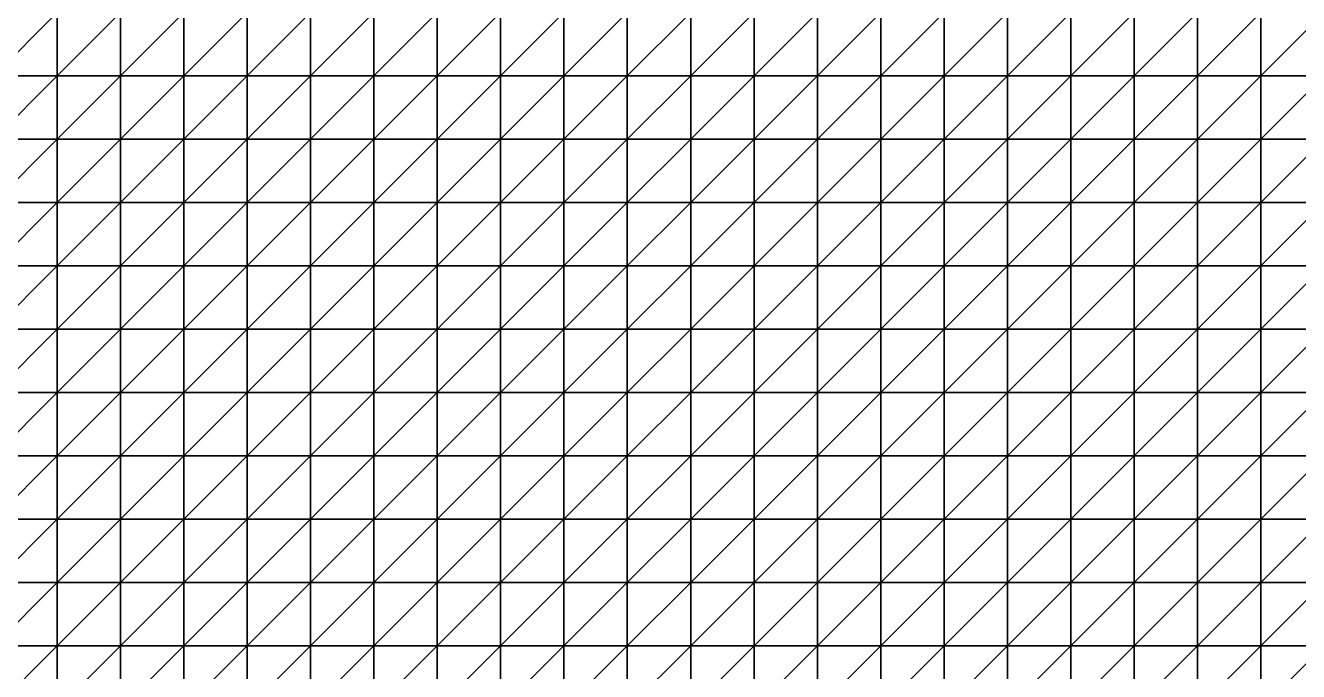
# Model space of a CAD drawing. Header units: metres. Extents: x 351000 to 353000, y 7455000 to 7457000.
# Drawn here: x 351988 to 352490, y 7456490 to 7456745 of the extents above; entities that cross this region are included whole.
import ezdxf

# ---------------------------------------------------------------- set-up
doc = ezdxf.new("R2010")
doc.units = ezdxf.units.M

msp = doc.modelspace()

# ---------------------------------------------------------------- linework, layer by layer
at = {"layer": 'TOP_OF_HYPOGENE_TOH'}
for points in [[(351975, 7456725, 1168.59), (352000, 7456725, 1173.7), (352000, 7456750, 1160.22)], [(351975, 7456725, 1168.59), (352000, 7456750, 1160.22), (351975, 7456750, 1156.31)], [(352000, 7456725, 1173.7), (352025, 7456725, 1174.87), (352025, 7456750, 1161.97)], [(352000, 7456725, 1173.7), (352025, 7456750, 1161.97), (352000, 7456750, 1160.22)], [(352025, 7456725, 1174.87), (352050, 7456725, 1175.4), (352050, 7456750, 1164.67)], [(352025, 7456725, 1174.87), (352050, 7456750, 1164.67), (352025, 7456750, 1161.97)], [(352050, 7456725, 1175.4), (352075, 7456725, 1176.32), (352075, 7456750, 1169.1)], [(352050, 7456725, 1175.4), (352075, 7456750, 1169.1), (352050, 7456750, 1164.67)], [(352075, 7456725, 1176.32), (352100, 7456725, 1178.1), (352100, 7456750, 1174.94)], [(352075, 7456725, 1176.32), (352100, 7456750, 1174.94), (352075, 7456750, 1169.1)], [(352100, 7456725, 1178.1), (352125, 7456725, 1180.22), (352125, 7456750, 1180.61)], [(352100, 7456725, 1178.1), (352125, 7456750, 1180.61), (352100, 7456750, 1174.94)], [(352125, 7456725, 1180.22), (352150, 7456725, 1181.4), (352150, 7456750, 1183.84)], [(352125, 7456725, 1180.22), (352150, 7456750, 1183.84), (352125, 7456750, 1180.61)], [(352150, 7456725, 1181.4), (352175, 7456725, 1180.39), (352175, 7456750, 1182.78)], [(352150, 7456725, 1181.4), (352175, 7456750, 1182.78), (352150, 7456750, 1183.84)], [(352175, 7456725, 1180.39), (352200, 7456725, 1176.86), (352200, 7456750, 1177.16)], [(352175, 7456725, 1180.39), (352200, 7456750, 1177.16), (352175, 7456750, 1182.78)], [(352200, 7456725, 1176.86), (352225, 7456725, 1171.75), (352225, 7456750, 1168.58)], [(352200, 7456725, 1176.86), (352225, 7456750, 1168.58), (352200, 7456750, 1177.16)], [(352225, 7456725, 1171.75), (352250, 7456725, 1166.92), (352250, 7456750, 1160.04)], [(352225, 7456725, 1171.75), (352250, 7456750, 1160.04), (352225, 7456750, 1168.58)], [(352250, 7456725, 1166.92), (352275, 7456725, 1164.43), (352275, 7456750, 1154.77)], [(352250, 7456725, 1166.92), (352275, 7456750, 1154.77), (352250, 7456750, 1160.04)], [(352275, 7456725, 1164.43), (352300, 7456725, 1165.47), (352300, 7456750, 1154.91)], [(352275, 7456725, 1164.43), (352300, 7456750, 1154.91), (352275, 7456750, 1154.77)], [(352300, 7456725, 1165.47), (352325, 7456725, 1169.8), (352325, 7456750, 1160.59)], [(352300, 7456725, 1165.47), (352325, 7456750, 1160.59), (352300, 7456750, 1154.91)], [(352325, 7456725, 1169.8), (352350, 7456725, 1175.75), (352350, 7456750, 1169.93)], [(352325, 7456725, 1169.8), (352350, 7456750, 1169.93), (352325, 7456750, 1160.59)], [(352350, 7456725, 1175.75), (352375, 7456725, 1180.87), (352375, 7456750, 1179.79)], [(352350, 7456725, 1175.75), (352375, 7456750, 1179.79), (352350, 7456750, 1169.93)], [(352375, 7456725, 1180.87), (352400, 7456725, 1182.98), (352400, 7456750, 1187.06)], [(352375, 7456725, 1180.87), (352400, 7456750, 1187.06), (352375, 7456750, 1179.79)], [(352400, 7456725, 1182.98), (352425, 7456725, 1181.12), (352425, 7456750, 1189.86)], [(352400, 7456725, 1182.98), (352425, 7456750, 1189.86), (352400, 7456750, 1187.06)], [(352425, 7456725, 1181.12), (352450, 7456725, 1175.89), (352450, 7456750, 1188.08)], [(352425, 7456725, 1181.12), (352450, 7456750, 1188.08), (352425, 7456750, 1189.86)], [(352450, 7456725, 1175.89), (352475, 7456725, 1169.14), (352475, 7456750, 1183.17)], [(352450, 7456725, 1175.89), (352475, 7456750, 1183.17), (352450, 7456750, 1188.08)], [(352475, 7456725, 1169.14), (352500, 7456725, 1163.13), (352500, 7456750, 1177.32)], [(352475, 7456725, 1169.14), (352500, 7456750, 1177.32), (352475, 7456750, 1183.17)], [(351975, 7456700, 1179.15), (352000, 7456700, 1183.89), (352000, 7456725, 1173.7)], [(351975, 7456700, 1179.15), (352000, 7456725, 1173.7), (351975, 7456725, 1168.59)], [(352000, 7456700, 1183.89), (352025, 7456700, 1183.74), (352025, 7456725, 1174.87)], [(352000, 7456700, 1183.89), (352025, 7456725, 1174.87), (352000, 7456725, 1173.7)], [(352025, 7456700, 1183.74), (352050, 7456700, 1181.19), (352050, 7456725, 1175.4)], [(352025, 7456700, 1183.74), (352050, 7456725, 1175.4), (352025, 7456725, 1174.87)], [(352050, 7456700, 1181.19), (352075, 7456700, 1178.17), (352075, 7456725, 1176.32)], [(352050, 7456700, 1181.19), (352075, 7456725, 1176.32), (352050, 7456725, 1175.4)], [(352075, 7456700, 1178.17), (352100, 7456700, 1175.97), (352100, 7456725, 1178.1)], [(352075, 7456700, 1178.17), (352100, 7456725, 1178.1), (352075, 7456725, 1176.32)], [(352100, 7456700, 1175.97), (352125, 7456700, 1175.09), (352125, 7456725, 1180.22)], [(352100, 7456700, 1175.97), (352125, 7456725, 1180.22), (352100, 7456725, 1178.1)], [(352125, 7456700, 1175.09), (352150, 7456700, 1175.1), (352150, 7456725, 1181.4)], [(352125, 7456700, 1175.09), (352150, 7456725, 1181.4), (352125, 7456725, 1180.22)], [(352150, 7456700, 1175.1), (352175, 7456700, 1175.16), (352175, 7456725, 1180.39)], [(352150, 7456700, 1175.1), (352175, 7456725, 1180.39), (352150, 7456725, 1181.4)], [(352175, 7456700, 1175.16), (352200, 7456700, 1174.74), (352200, 7456725, 1176.86)], [(352175, 7456700, 1175.16), (352200, 7456725, 1176.86), (352175, 7456725, 1180.39)], [(352200, 7456700, 1174.74), (352225, 7456700, 1173.93), (352225, 7456725, 1171.75)], [(352200, 7456700, 1174.74), (352225, 7456725, 1171.75), (352200, 7456725, 1176.86)], [(352225, 7456700, 1173.93), (352250, 7456700, 1173.4), (352250, 7456725, 1166.92)], [(352225, 7456700, 1173.93), (352250, 7456725, 1166.92), (352225, 7456725, 1171.75)], [(352250, 7456700, 1173.4), (352275, 7456700, 1173.98), (352275, 7456725, 1164.43)], [(352250, 7456700, 1173.4), (352275, 7456725, 1164.43), (352250, 7456725, 1166.92)], [(352275, 7456700, 1173.98), (352300, 7456700, 1176.07), (352300, 7456725, 1165.47)], [(352275, 7456700, 1173.98), (352300, 7456725, 1165.47), (352275, 7456725, 1164.43)], [(352300, 7456700, 1176.07), (352325, 7456700, 1179.18), (352325, 7456725, 1169.8)], [(352300, 7456700, 1176.07), (352325, 7456725, 1169.8), (352300, 7456725, 1165.47)], [(352325, 7456700, 1179.18), (352350, 7456700, 1181.99), (352350, 7456725, 1175.75)], [(352325, 7456700, 1179.18), (352350, 7456725, 1175.75), (352325, 7456725, 1169.8)], [(352350, 7456700, 1181.99), (352375, 7456700, 1182.84), (352375, 7456725, 1180.87)], [(352350, 7456700, 1181.99), (352375, 7456725, 1180.87), (352350, 7456725, 1175.75)], [(352375, 7456700, 1182.84), (352400, 7456700, 1180.51), (352400, 7456725, 1182.98)], [(352375, 7456700, 1182.84), (352400, 7456725, 1182.98), (352375, 7456725, 1180.87)], [(352400, 7456700, 1180.51), (352425, 7456700, 1174.85), (352425, 7456725, 1181.12)], [(352400, 7456700, 1180.51), (352425, 7456725, 1181.12), (352400, 7456725, 1182.98)], [(352425, 7456700, 1174.85), (352450, 7456700, 1166.96), (352450, 7456725, 1175.89)], [(352425, 7456700, 1174.85), (352450, 7456725, 1175.89), (352425, 7456725, 1181.12)], [(352450, 7456700, 1166.96), (352475, 7456700, 1158.85), (352475, 7456725, 1169.14)], [(352450, 7456700, 1166.96), (352475, 7456725, 1169.14), (352450, 7456725, 1175.89)], [(352475, 7456700, 1158.85), (352500, 7456700, 1152.65), (352500, 7456725, 1163.13)], [(352475, 7456700, 1158.85), (352500, 7456725, 1163.13), (352475, 7456725, 1169.14)], [(351975, 7456675, 1186.32), (352000, 7456675, 1188.22), (352000, 7456700, 1183.89)], [(351975, 7456675, 1186.32), (352000, 7456700, 1183.89), (351975, 7456700, 1179.15)], [(352000, 7456675, 1188.22), (352025, 7456675, 1187.25), (352025, 7456700, 1183.74)], [(352000, 7456675, 1188.22), (352025, 7456700, 1183.74), (352000, 7456700, 1183.89)], [(352025, 7456675, 1187.25), (352050, 7456675, 1183.4), (352050, 7456700, 1181.19)], [(352025, 7456675, 1187.25), (352050, 7456700, 1181.19), (352025, 7456700, 1183.74)], [(352050, 7456675, 1183.4), (352075, 7456675, 1177.08), (352075, 7456700, 1178.17)], [(352050, 7456675, 1183.4), (352075, 7456700, 1178.17), (352050, 7456700, 1181.19)], [(352075, 7456675, 1177.08), (352100, 7456675, 1171.83), (352100, 7456700, 1175.97)], [(352075, 7456675, 1177.08), (352100, 7456700, 1175.97), (352075, 7456700, 1178.17)], [(352100, 7456675, 1171.83), (352125, 7456675, 1168.95), (352125, 7456700, 1175.09)], [(352100, 7456675, 1171.83), (352125, 7456700, 1175.09), (352100, 7456700, 1175.97)], [(352125, 7456675, 1168.95), (352150, 7456675, 1168.66), (352150, 7456700, 1175.1)], [(352125, 7456675, 1168.95), (352150, 7456700, 1175.1), (352125, 7456700, 1175.09)], [(352150, 7456675, 1168.66), (352175, 7456675, 1170.36), (352175, 7456700, 1175.16)], [(352150, 7456675, 1168.66), (352175, 7456700, 1175.16), (352150, 7456700, 1175.1)], [(352175, 7456675, 1170.36), (352200, 7456675, 1173.19), (352200, 7456700, 1174.74)], [(352175, 7456675, 1170.36), (352200, 7456700, 1174.74), (352175, 7456700, 1175.16)], [(352200, 7456675, 1173.19), (352225, 7456675, 1176.43), (352225, 7456700, 1173.93)], [(352200, 7456675, 1173.19), (352225, 7456700, 1173.93), (352200, 7456700, 1174.74)], [(352225, 7456675, 1176.43), (352250, 7456675, 1179.68), (352250, 7456700, 1173.4)], [(352225, 7456675, 1176.43), (352250, 7456700, 1173.4), (352225, 7456700, 1173.93)], [(352250, 7456675, 1179.68), (352275, 7456675, 1182.77), (352275, 7456700, 1173.98)], [(352250, 7456675, 1179.68), (352275, 7456700, 1173.98), (352250, 7456700, 1173.4)], [(352275, 7456675, 1182.77), (352300, 7456675, 1185.48), (352300, 7456700, 1176.07)], [(352275, 7456675, 1182.77), (352300, 7456700, 1176.07), (352275, 7456700, 1173.98)], [(352300, 7456675, 1185.48), (352325, 7456675, 1187.27), (352325, 7456700, 1179.18)], [(352300, 7456675, 1185.48), (352325, 7456700, 1179.18), (352300, 7456700, 1176.07)], [(352325, 7456675, 1187.27), (352350, 7456675, 1187.29), (352350, 7456700, 1181.99)], [(352325, 7456675, 1187.27), (352350, 7456700, 1181.99), (352325, 7456700, 1179.18)], [(352350, 7456675, 1187.29), (352375, 7456675, 1184.67), (352375, 7456700, 1182.84)], [(352350, 7456675, 1187.29), (352375, 7456700, 1182.84), (352350, 7456700, 1181.99)], [(352375, 7456675, 1184.67), (352400, 7456675, 1178.99), (352400, 7456700, 1180.51)], [(352375, 7456675, 1184.67), (352400, 7456700, 1180.51), (352375, 7456700, 1182.84)], [(352400, 7456675, 1178.99), (352425, 7456675, 1170.69), (352425, 7456700, 1174.85)], [(352400, 7456675, 1178.99), (352425, 7456700, 1174.85), (352400, 7456700, 1180.51)], [(352425, 7456675, 1170.69), (352450, 7456675, 1161.08), (352450, 7456700, 1166.96)], [(352425, 7456675, 1170.69), (352450, 7456700, 1166.96), (352425, 7456700, 1174.85)], [(352450, 7456675, 1161.08), (352475, 7456675, 1152.05), (352475, 7456700, 1158.85)], [(352450, 7456675, 1161.08), (352475, 7456700, 1158.85), (352450, 7456700, 1166.96)], [(352475, 7456675, 1152.05), (352500, 7456675, 1145.45), (352500, 7456700, 1152.65)], [(352475, 7456675, 1152.05), (352500, 7456700, 1152.65), (352475, 7456700, 1158.85)], [(351975, 7456650, 1190.43), (352000, 7456650, 1190.53), (352000, 7456675, 1188.22)], [(351975, 7456650, 1190.43), (352000, 7456675, 1188.22), (351975, 7456675, 1186.32)], [(352000, 7456650, 1190.53), (352025, 7456650, 1187.44), (352025, 7456675, 1187.25)], [(352000, 7456650, 1190.53), (352025, 7456675, 1187.25), (352000, 7456675, 1188.22)], [(352025, 7456650, 1187.44), (352050, 7456650, 1181.99), (352050, 7456675, 1183.4)], [(352025, 7456650, 1187.44), (352050, 7456675, 1183.4), (352025, 7456675, 1187.25)], [(352050, 7456650, 1181.99), (352075, 7456650, 1175.91), (352075, 7456675, 1177.08)], [(352050, 7456650, 1181.99), (352075, 7456675, 1177.08), (352050, 7456675, 1183.4)], [(352075, 7456650, 1175.91), (352100, 7456650, 1170.3), (352100, 7456675, 1171.83)], [(352075, 7456650, 1175.91), (352100, 7456675, 1171.83), (352075, 7456675, 1177.08)], [(352100, 7456650, 1170.3), (352125, 7456650, 1166.57), (352125, 7456675, 1168.95)], [(352100, 7456650, 1170.3), (352125, 7456675, 1168.95), (352100, 7456675, 1171.83)], [(352125, 7456650, 1166.57), (352150, 7456650, 1166.48), (352150, 7456675, 1168.66)], [(352125, 7456650, 1166.57), (352150, 7456675, 1168.66), (352125, 7456675, 1168.95)], [(352150, 7456650, 1166.48), (352175, 7456650, 1169.54), (352175, 7456675, 1170.36)], [(352150, 7456650, 1166.48), (352175, 7456675, 1170.36), (352150, 7456675, 1168.66)], [(352175, 7456650, 1169.54), (352200, 7456650, 1174.6), (352200, 7456675, 1173.19)], [(352175, 7456650, 1169.54), (352200, 7456675, 1173.19), (352175, 7456675, 1170.36)], [(352200, 7456650, 1174.6), (352225, 7456650, 1180.34), (352225, 7456675, 1176.43)], [(352200, 7456650, 1174.6), (352225, 7456675, 1176.43), (352200, 7456675, 1173.19)], [(352225, 7456650, 1180.34), (352250, 7456650, 1185.58), (352250, 7456675, 1179.68)], [(352225, 7456650, 1180.34), (352250, 7456675, 1179.68), (352225, 7456675, 1176.43)], [(352250, 7456650, 1185.58), (352275, 7456650, 1188.88), (352275, 7456675, 1182.77)], [(352250, 7456650, 1185.58), (352275, 7456675, 1182.77), (352250, 7456675, 1179.68)], [(352275, 7456650, 1188.88), (352300, 7456650, 1191.4), (352300, 7456675, 1185.48)], [(352275, 7456650, 1188.88), (352300, 7456675, 1185.48), (352275, 7456675, 1182.77)], [(352300, 7456650, 1191.4), (352325, 7456650, 1191.56), (352325, 7456675, 1187.27)], [(352300, 7456650, 1191.4), (352325, 7456675, 1187.27), (352300, 7456675, 1185.48)], [(352325, 7456650, 1191.56), (352350, 7456650, 1188.95), (352350, 7456675, 1187.29)], [(352325, 7456650, 1191.56), (352350, 7456675, 1187.29), (352325, 7456675, 1187.27)], [(352350, 7456650, 1188.95), (352375, 7456650, 1183.33), (352375, 7456675, 1184.67)], [(352350, 7456650, 1188.95), (352375, 7456675, 1184.67), (352350, 7456675, 1187.29)], [(352375, 7456650, 1183.33), (352400, 7456650, 1175.81), (352400, 7456675, 1178.99)], [(352375, 7456650, 1183.33), (352400, 7456675, 1178.99), (352375, 7456675, 1184.67)], [(352400, 7456650, 1175.81), (352425, 7456650, 1166.13), (352425, 7456675, 1170.69)], [(352400, 7456650, 1175.81), (352425, 7456675, 1170.69), (352400, 7456675, 1178.99)], [(352425, 7456650, 1166.13), (352450, 7456650, 1155.83), (352450, 7456675, 1161.08)], [(352425, 7456650, 1166.13), (352450, 7456675, 1161.08), (352425, 7456675, 1170.69)], [(352450, 7456650, 1155.83), (352475, 7456650, 1146.46), (352475, 7456675, 1152.05)], [(352450, 7456650, 1155.83), (352475, 7456675, 1152.05), (352450, 7456675, 1161.08)], [(352475, 7456650, 1146.46), (352500, 7456650, 1139.47), (352500, 7456675, 1145.45)], [(352475, 7456650, 1146.46), (352500, 7456675, 1145.45), (352475, 7456675, 1152.05)], [(351975, 7456625, 1192.78), (352000, 7456625, 1192.93), (352000, 7456650, 1190.53)], [(351975, 7456625, 1192.78), (352000, 7456650, 1190.53), (351975, 7456650, 1190.43)], [(352000, 7456625, 1192.93), (352025, 7456625, 1189.79), (352025, 7456650, 1187.44)], [(352000, 7456625, 1192.93), (352025, 7456650, 1187.44), (352000, 7456650, 1190.53)], [(352025, 7456625, 1189.79), (352050, 7456625, 1184.25), (352050, 7456650, 1181.99)], [(352025, 7456625, 1189.79), (352050, 7456650, 1181.99), (352025, 7456650, 1187.44)], [(352050, 7456625, 1184.25), (352075, 7456625, 1178.19), (352075, 7456650, 1175.91)], [(352050, 7456625, 1184.25), (352075, 7456650, 1175.91), (352050, 7456650, 1181.99)], [(352075, 7456625, 1178.19), (352100, 7456625, 1173.78), (352100, 7456650, 1170.3)], [(352075, 7456625, 1178.19), (352100, 7456650, 1170.3), (352075, 7456650, 1175.91)], [(352100, 7456625, 1173.78), (352125, 7456625, 1170.55), (352125, 7456650, 1166.57)], [(352100, 7456625, 1173.78), (352125, 7456650, 1166.57), (352100, 7456650, 1170.3)], [(352125, 7456625, 1170.55), (352150, 7456625, 1170.65), (352150, 7456650, 1166.48)], [(352125, 7456625, 1170.55), (352150, 7456650, 1166.48), (352125, 7456650, 1166.57)], [(352150, 7456625, 1170.65), (352175, 7456625, 1174.03), (352175, 7456650, 1169.54)], [(352150, 7456625, 1170.65), (352175, 7456650, 1169.54), (352150, 7456650, 1166.48)], [(352175, 7456625, 1174.03), (352200, 7456625, 1179.44), (352200, 7456650, 1174.6)], [(352175, 7456625, 1174.03), (352200, 7456650, 1174.6), (352175, 7456650, 1169.54)], [(352200, 7456625, 1179.44), (352225, 7456625, 1185.26), (352225, 7456650, 1180.34)], [(352200, 7456625, 1179.44), (352225, 7456650, 1180.34), (352200, 7456650, 1174.6)], [(352225, 7456625, 1185.26), (352250, 7456625, 1189.99), (352250, 7456650, 1185.58)], [(352225, 7456625, 1185.26), (352250, 7456650, 1185.58), (352225, 7456650, 1180.34)], [(352250, 7456625, 1189.99), (352275, 7456625, 1191.9), (352275, 7456650, 1188.88)], [(352250, 7456625, 1189.99), (352275, 7456650, 1188.88), (352250, 7456650, 1185.58)], [(352275, 7456625, 1191.9), (352300, 7456625, 1192.59), (352300, 7456650, 1191.4)], [(352275, 7456625, 1191.9), (352300, 7456650, 1191.4), (352275, 7456650, 1188.88)], [(352300, 7456625, 1192.59), (352325, 7456625, 1189.95), (352325, 7456650, 1191.56)], [(352300, 7456625, 1192.59), (352325, 7456650, 1191.56), (352300, 7456650, 1191.4)], [(352325, 7456625, 1189.95), (352350, 7456625, 1184.87), (352350, 7456650, 1188.95)], [(352325, 7456625, 1189.95), (352350, 7456650, 1188.95), (352325, 7456650, 1191.56)], [(352350, 7456625, 1184.87), (352375, 7456625, 1177.7), (352375, 7456650, 1183.33)], [(352350, 7456625, 1184.87), (352375, 7456650, 1183.33), (352350, 7456650, 1188.95)], [(352375, 7456625, 1177.7), (352400, 7456625, 1168.91), (352400, 7456650, 1175.81)], [(352375, 7456625, 1177.7), (352400, 7456650, 1175.81), (352375, 7456650, 1183.33)], [(352400, 7456625, 1168.91), (352425, 7456625, 1159.15), (352425, 7456650, 1166.13)], [(352400, 7456625, 1168.91), (352425, 7456650, 1166.13), (352400, 7456650, 1175.81)], [(352425, 7456625, 1159.15), (352450, 7456625, 1149.28), (352450, 7456650, 1155.83)], [(352425, 7456625, 1159.15), (352450, 7456650, 1155.83), (352425, 7456650, 1166.13)], [(352450, 7456625, 1149.28), (352475, 7456625, 1140.33), (352475, 7456650, 1146.46)], [(352450, 7456625, 1149.28), (352475, 7456650, 1146.46), (352450, 7456650, 1155.83)], [(352475, 7456625, 1140.33), (352500, 7456625, 1133.34), (352500, 7456650, 1139.47)], [(352475, 7456625, 1140.33), (352500, 7456650, 1139.47), (352475, 7456650, 1146.46)], [(351975, 7456600, 1194.22), (352000, 7456600, 1195.93), (352000, 7456625, 1192.93)], [(351975, 7456600, 1194.22), (352000, 7456625, 1192.93), (351975, 7456625, 1192.78)], [(352000, 7456600, 1195.93), (352025, 7456600, 1194.66), (352025, 7456625, 1189.79)], [(352000, 7456600, 1195.93), (352025, 7456625, 1189.79), (352000, 7456625, 1192.93)], [(352025, 7456600, 1194.66), (352050, 7456600, 1190.91), (352050, 7456625, 1184.25)], [(352025, 7456600, 1194.66), (352050, 7456625, 1184.25), (352025, 7456625, 1189.79)], [(352050, 7456600, 1190.91), (352075, 7456600, 1186.28), (352075, 7456625, 1178.19)], [(352050, 7456600, 1190.91), (352075, 7456625, 1178.19), (352050, 7456625, 1184.25)], [(352075, 7456600, 1186.28), (352100, 7456600, 1182.63), (352100, 7456625, 1173.78)], [(352075, 7456600, 1186.28), (352100, 7456625, 1173.78), (352075, 7456625, 1178.19)], [(352100, 7456600, 1182.63), (352125, 7456600, 1179.63), (352125, 7456625, 1170.55)], [(352100, 7456600, 1182.63), (352125, 7456625, 1170.55), (352100, 7456625, 1173.78)], [(352125, 7456600, 1179.63), (352150, 7456600, 1179.54), (352150, 7456625, 1170.65)], [(352125, 7456600, 1179.63), (352150, 7456625, 1170.65), (352125, 7456625, 1170.55)], [(352150, 7456600, 1179.54), (352175, 7456600, 1181.97), (352175, 7456625, 1174.03)], [(352150, 7456600, 1179.54), (352175, 7456625, 1174.03), (352150, 7456625, 1170.65)], [(352175, 7456600, 1181.97), (352200, 7456600, 1185.74), (352200, 7456625, 1179.44)], [(352175, 7456600, 1181.97), (352200, 7456625, 1179.44), (352175, 7456625, 1174.03)], [(352200, 7456600, 1185.74), (352225, 7456600, 1189.32), (352225, 7456625, 1185.26)], [(352200, 7456600, 1185.74), (352225, 7456625, 1185.26), (352200, 7456625, 1179.44)], [(352225, 7456600, 1189.32), (352250, 7456600, 1191.31), (352250, 7456625, 1189.99)], [(352225, 7456600, 1189.32), (352250, 7456625, 1189.99), (352225, 7456625, 1185.26)], [(352250, 7456600, 1191.31), (352275, 7456600, 1190.86), (352275, 7456625, 1191.9)], [(352250, 7456600, 1191.31), (352275, 7456625, 1191.9), (352250, 7456625, 1189.99)], [(352275, 7456600, 1190.86), (352300, 7456600, 1187.77), (352300, 7456625, 1192.59)], [(352275, 7456600, 1190.86), (352300, 7456625, 1192.59), (352275, 7456625, 1191.9)], [(352300, 7456600, 1187.77), (352325, 7456600, 1182.42), (352325, 7456625, 1189.95)], [(352300, 7456600, 1187.77), (352325, 7456625, 1189.95), (352300, 7456625, 1192.59)], [(352325, 7456600, 1182.42), (352350, 7456600, 1175.44), (352350, 7456625, 1184.87)], [(352325, 7456600, 1182.42), (352350, 7456625, 1184.87), (352325, 7456625, 1189.95)], [(352350, 7456600, 1175.44), (352375, 7456600, 1167.5), (352375, 7456625, 1177.7)], [(352350, 7456600, 1175.44), (352375, 7456625, 1177.7), (352350, 7456625, 1184.87)], [(352375, 7456600, 1167.5), (352400, 7456600, 1159.1), (352400, 7456625, 1168.91)], [(352375, 7456600, 1167.5), (352400, 7456625, 1168.91), (352375, 7456625, 1177.7)], [(352400, 7456600, 1159.1), (352425, 7456600, 1150.55), (352425, 7456625, 1159.15)], [(352400, 7456600, 1159.1), (352425, 7456625, 1159.15), (352400, 7456625, 1168.91)], [(352425, 7456600, 1150.55), (352450, 7456600, 1142.17), (352450, 7456625, 1149.28)], [(352425, 7456600, 1150.55), (352450, 7456625, 1149.28), (352425, 7456625, 1159.15)], [(352450, 7456600, 1142.17), (352475, 7456600, 1134.44), (352475, 7456625, 1140.33)], [(352450, 7456600, 1142.17), (352475, 7456625, 1140.33), (352450, 7456625, 1149.28)], [(352475, 7456600, 1134.44), (352500, 7456600, 1127.98), (352500, 7456625, 1133.34)], [(352475, 7456600, 1134.44), (352500, 7456625, 1133.34), (352475, 7456625, 1140.33)], [(351975, 7456575, 1194.38), (352000, 7456575, 1198.09), (352000, 7456600, 1195.93)], [(351975, 7456575, 1194.38), (352000, 7456600, 1195.93), (351975, 7456600, 1194.22)], [(352000, 7456575, 1198.09), (352025, 7456575, 1198.95), (352025, 7456600, 1194.66)], [(352000, 7456575, 1198.09), (352025, 7456600, 1194.66), (352000, 7456600, 1195.93)], [(352025, 7456575, 1198.95), (352050, 7456575, 1197.59), (352050, 7456600, 1190.91)], [(352025, 7456575, 1198.95), (352050, 7456600, 1190.91), (352025, 7456600, 1194.66)], [(352050, 7456575, 1197.59), (352075, 7456575, 1194.78), (352075, 7456600, 1186.28)], [(352050, 7456575, 1197.59), (352075, 7456600, 1186.28), (352050, 7456600, 1190.91)], [(352075, 7456575, 1194.78), (352100, 7456575, 1191.73), (352100, 7456600, 1182.63)], [(352075, 7456575, 1194.78), (352100, 7456600, 1182.63), (352075, 7456600, 1186.28)], [(352100, 7456575, 1191.73), (352125, 7456575, 1189.61), (352125, 7456600, 1179.63)], [(352100, 7456575, 1191.73), (352125, 7456600, 1179.63), (352100, 7456600, 1182.63)], [(352125, 7456575, 1189.61), (352150, 7456575, 1188.94), (352150, 7456600, 1179.54)], [(352125, 7456575, 1189.61), (352150, 7456600, 1179.54), (352125, 7456600, 1179.63)], [(352150, 7456575, 1188.94), (352175, 7456575, 1189.45), (352175, 7456600, 1181.97)], [(352150, 7456575, 1188.94), (352175, 7456600, 1181.97), (352150, 7456600, 1179.54)], [(352175, 7456575, 1189.45), (352200, 7456575, 1190.29), (352200, 7456600, 1185.74)], [(352175, 7456575, 1189.45), (352200, 7456600, 1185.74), (352175, 7456600, 1181.97)], [(352200, 7456575, 1190.29), (352225, 7456575, 1190.35), (352225, 7456600, 1189.32)], [(352200, 7456575, 1190.29), (352225, 7456600, 1189.32), (352200, 7456600, 1185.74)], [(352225, 7456575, 1190.35), (352250, 7456575, 1188.65), (352250, 7456600, 1191.31)], [(352225, 7456575, 1190.35), (352250, 7456600, 1191.31), (352225, 7456600, 1189.32)], [(352250, 7456575, 1188.65), (352275, 7456575, 1184.76), (352275, 7456600, 1190.86)], [(352250, 7456575, 1188.65), (352275, 7456600, 1190.86), (352250, 7456600, 1191.31)], [(352275, 7456575, 1184.76), (352300, 7456575, 1178.86), (352300, 7456600, 1187.77)], [(352275, 7456575, 1184.76), (352300, 7456600, 1187.77), (352275, 7456600, 1190.86)], [(352300, 7456575, 1178.86), (352325, 7456575, 1171.68), (352325, 7456600, 1182.42)], [(352300, 7456575, 1178.86), (352325, 7456600, 1182.42), (352300, 7456600, 1187.77)], [(352325, 7456575, 1171.68), (352350, 7456575, 1164.13), (352350, 7456600, 1175.44)], [(352325, 7456575, 1171.68), (352350, 7456600, 1175.44), (352325, 7456600, 1182.42)], [(352350, 7456575, 1164.13), (352375, 7456575, 1156.9), (352375, 7456600, 1167.5)], [(352350, 7456575, 1164.13), (352375, 7456600, 1167.5), (352350, 7456600, 1175.44)], [(352375, 7456575, 1156.9), (352400, 7456575, 1150.28), (352400, 7456600, 1159.1)], [(352375, 7456575, 1156.9), (352400, 7456600, 1159.1), (352375, 7456600, 1167.5)], [(352400, 7456575, 1150.28), (352425, 7456575, 1144.08), (352425, 7456600, 1150.55)], [(352400, 7456575, 1150.28), (352425, 7456600, 1150.55), (352400, 7456600, 1159.1)], [(352425, 7456575, 1144.08), (352450, 7456575, 1137.99), (352450, 7456600, 1142.17)], [(352425, 7456575, 1144.08), (352450, 7456600, 1142.17), (352425, 7456600, 1150.55)], [(352450, 7456575, 1137.99), (352475, 7456575, 1131.96), (352475, 7456600, 1134.44)], [(352450, 7456575, 1137.99), (352475, 7456600, 1134.44), (352450, 7456600, 1142.17)], [(352475, 7456575, 1131.96), (352500, 7456575, 1126.33), (352500, 7456600, 1127.98)], [(352475, 7456575, 1131.96), (352500, 7456600, 1127.98), (352475, 7456600, 1134.44)], [(351975, 7456550, 1189.55), (352000, 7456550, 1192.33), (352000, 7456575, 1198.09)], [(351975, 7456550, 1189.55), (352000, 7456575, 1198.09), (351975, 7456575, 1194.38)], [(352000, 7456550, 1192.33), (352025, 7456550, 1195.35), (352025, 7456575, 1198.95)], [(352000, 7456550, 1192.33), (352025, 7456575, 1198.95), (352000, 7456575, 1198.09)], [(352025, 7456550, 1195.35), (352050, 7456550, 1197.41), (352050, 7456575, 1197.59)], [(352025, 7456550, 1195.35), (352050, 7456575, 1197.59), (352025, 7456575, 1198.95)], [(352050, 7456550, 1197.41), (352075, 7456550, 1198.01), (352075, 7456575, 1194.78)], [(352050, 7456550, 1197.41), (352075, 7456575, 1194.78), (352050, 7456575, 1197.59)], [(352075, 7456550, 1198.01), (352100, 7456550, 1197.41), (352100, 7456575, 1191.73)], [(352075, 7456550, 1198.01), (352100, 7456575, 1191.73), (352075, 7456575, 1194.78)], [(352100, 7456550, 1197.41), (352125, 7456550, 1196.2), (352125, 7456575, 1189.61)], [(352100, 7456550, 1197.41), (352125, 7456575, 1189.61), (352100, 7456575, 1191.73)], [(352125, 7456550, 1196.2), (352150, 7456550, 1194.75), (352150, 7456575, 1188.94)], [(352125, 7456550, 1196.2), (352150, 7456575, 1188.94), (352125, 7456575, 1189.61)], [(352150, 7456550, 1194.75), (352175, 7456550, 1193.05), (352175, 7456575, 1189.45)], [(352150, 7456550, 1194.75), (352175, 7456575, 1189.45), (352150, 7456575, 1188.94)], [(352175, 7456550, 1193.05), (352200, 7456550, 1190.77), (352200, 7456575, 1190.29)], [(352175, 7456550, 1193.05), (352200, 7456575, 1190.29), (352175, 7456575, 1189.45)], [(352200, 7456550, 1190.77), (352225, 7456550, 1187.43), (352225, 7456575, 1190.35)], [(352200, 7456550, 1190.77), (352225, 7456575, 1190.35), (352200, 7456575, 1190.29)], [(352225, 7456550, 1187.43), (352250, 7456550, 1182.63), (352250, 7456575, 1188.65)], [(352225, 7456550, 1187.43), (352250, 7456575, 1188.65), (352225, 7456575, 1190.35)], [(352250, 7456550, 1182.63), (352275, 7456550, 1176.4), (352275, 7456575, 1184.76)], [(352250, 7456550, 1182.63), (352275, 7456575, 1184.76), (352250, 7456575, 1188.65)], [(352275, 7456550, 1176.4), (352300, 7456550, 1169.26), (352300, 7456575, 1178.86)], [(352275, 7456550, 1176.4), (352300, 7456575, 1178.86), (352275, 7456575, 1184.76)], [(352300, 7456550, 1169.26), (352325, 7456550, 1162.09), (352325, 7456575, 1171.68)], [(352300, 7456550, 1169.26), (352325, 7456575, 1171.68), (352300, 7456575, 1178.86)], [(352325, 7456550, 1162.09), (352350, 7456550, 1155.8), (352350, 7456575, 1164.13)], [(352325, 7456550, 1162.09), (352350, 7456575, 1164.13), (352325, 7456575, 1171.68)], [(352350, 7456550, 1155.8), (352375, 7456550, 1150.93), (352375, 7456575, 1156.9)], [(352350, 7456550, 1155.8), (352375, 7456575, 1156.9), (352350, 7456575, 1164.13)], [(352375, 7456550, 1150.93), (352400, 7456550, 1147.32), (352400, 7456575, 1150.28)], [(352375, 7456550, 1150.93), (352400, 7456575, 1150.28), (352375, 7456575, 1156.9)], [(352400, 7456550, 1147.32), (352425, 7456550, 1144.21), (352425, 7456575, 1144.08)], [(352400, 7456550, 1147.32), (352425, 7456575, 1144.08), (352400, 7456575, 1150.28)], [(352425, 7456550, 1144.21), (352450, 7456550, 1140.72), (352450, 7456575, 1137.99)], [(352425, 7456550, 1144.21), (352450, 7456575, 1137.99), (352425, 7456575, 1144.08)], [(352450, 7456550, 1140.72), (352475, 7456550, 1136.34), (352475, 7456575, 1131.96)], [(352450, 7456550, 1140.72), (352475, 7456575, 1131.96), (352450, 7456575, 1137.99)], [(352475, 7456550, 1136.34), (352500, 7456550, 1131.33), (352500, 7456575, 1126.33)], [(352475, 7456550, 1136.34), (352500, 7456575, 1126.33), (352475, 7456575, 1131.96)], [(351975, 7456525, 1179.07), (352000, 7456525, 1181.92), (352000, 7456550, 1192.33)], [(351975, 7456525, 1179.07), (352000, 7456550, 1192.33), (351975, 7456550, 1189.55)], [(352000, 7456525, 1181.92), (352025, 7456525, 1187.07), (352025, 7456550, 1195.35)], [(352000, 7456525, 1181.92), (352025, 7456550, 1195.35), (352000, 7456550, 1192.33)], [(352025, 7456525, 1187.07), (352050, 7456525, 1192.42), (352050, 7456550, 1197.41)], [(352025, 7456525, 1187.07), (352050, 7456550, 1197.41), (352025, 7456550, 1195.35)], [(352050, 7456525, 1192.42), (352075, 7456525, 1196.33), (352075, 7456550, 1198.01)], [(352050, 7456525, 1192.42), (352075, 7456550, 1198.01), (352050, 7456550, 1197.41)], [(352075, 7456525, 1196.33), (352100, 7456525, 1198.08), (352100, 7456550, 1197.41)], [(352075, 7456525, 1196.33), (352100, 7456550, 1197.41), (352075, 7456550, 1198.01)], [(352100, 7456525, 1198.08), (352125, 7456525, 1197.68), (352125, 7456550, 1196.2)], [(352100, 7456525, 1198.08), (352125, 7456550, 1196.2), (352100, 7456550, 1197.41)], [(352125, 7456525, 1197.68), (352150, 7456525, 1195.48), (352150, 7456550, 1194.75)], [(352125, 7456525, 1197.68), (352150, 7456550, 1194.75), (352125, 7456550, 1196.2)], [(352150, 7456525, 1195.48), (352175, 7456525, 1191.86), (352175, 7456550, 1193.05)], [(352150, 7456525, 1195.48), (352175, 7456550, 1193.05), (352150, 7456550, 1194.75)], [(352175, 7456525, 1191.86), (352200, 7456525, 1187.14), (352200, 7456550, 1190.77)], [(352175, 7456525, 1191.86), (352200, 7456550, 1190.77), (352175, 7456550, 1193.05)], [(352200, 7456525, 1187.14), (352225, 7456525, 1181.54), (352225, 7456550, 1187.43)], [(352200, 7456525, 1187.14), (352225, 7456550, 1187.43), (352200, 7456550, 1190.77)], [(352225, 7456525, 1181.54), (352250, 7456525, 1175.26), (352250, 7456550, 1182.63)], [(352225, 7456525, 1181.54), (352250, 7456550, 1182.63), (352225, 7456550, 1187.43)], [(352250, 7456525, 1175.26), (352275, 7456525, 1168.68), (352275, 7456550, 1176.4)], [(352250, 7456525, 1175.26), (352275, 7456550, 1176.4), (352250, 7456550, 1182.63)], [(352275, 7456525, 1168.68), (352300, 7456525, 1162.42), (352300, 7456550, 1169.26)], [(352275, 7456525, 1168.68), (352300, 7456550, 1169.26), (352275, 7456550, 1176.4)], [(352300, 7456525, 1162.42), (352325, 7456525, 1157.3), (352325, 7456550, 1162.09)], [(352300, 7456525, 1162.42), (352325, 7456550, 1162.09), (352300, 7456550, 1169.26)], [(352325, 7456525, 1157.3), (352350, 7456525, 1154.03), (352350, 7456550, 1155.8)], [(352325, 7456525, 1157.3), (352350, 7456550, 1155.8), (352325, 7456550, 1162.09)], [(352350, 7456525, 1154.03), (352375, 7456525, 1152.77), (352375, 7456550, 1150.93)], [(352350, 7456525, 1154.03), (352375, 7456550, 1150.93), (352350, 7456550, 1155.8)], [(352375, 7456525, 1152.77), (352400, 7456525, 1152.87), (352400, 7456550, 1147.32)], [(352375, 7456525, 1152.77), (352400, 7456550, 1147.32), (352375, 7456550, 1150.93)], [(352400, 7456525, 1152.87), (352425, 7456525, 1153.02), (352425, 7456550, 1144.21)], [(352400, 7456525, 1152.87), (352425, 7456550, 1144.21), (352400, 7456550, 1147.32)], [(352425, 7456525, 1153.02), (352450, 7456525, 1151.87), (352450, 7456550, 1140.72)], [(352425, 7456525, 1153.02), (352450, 7456550, 1140.72), (352425, 7456550, 1144.21)], [(352450, 7456525, 1151.87), (352475, 7456525, 1148.67), (352475, 7456550, 1136.34)], [(352450, 7456525, 1151.87), (352475, 7456550, 1136.34), (352450, 7456550, 1140.72)], [(352475, 7456525, 1148.67), (352500, 7456525, 1143.7), (352500, 7456550, 1131.33)], [(352475, 7456525, 1148.67), (352500, 7456550, 1131.33), (352475, 7456550, 1136.34)], [(351975, 7456500, 1166.19), (352000, 7456500, 1169.22), (352000, 7456525, 1181.92)], [(351975, 7456500, 1166.19), (352000, 7456525, 1181.92), (351975, 7456525, 1179.07)], [(352000, 7456500, 1169.22), (352025, 7456500, 1176.47), (352025, 7456525, 1187.07)], [(352000, 7456500, 1169.22), (352025, 7456525, 1187.07), (352000, 7456525, 1181.92)], [(352025, 7456500, 1176.47), (352050, 7456500, 1184.89), (352050, 7456525, 1192.42)], [(352025, 7456500, 1176.47), (352050, 7456525, 1192.42), (352025, 7456525, 1187.07)], [(352050, 7456500, 1184.89), (352075, 7456500, 1191.77), (352075, 7456525, 1196.33)], [(352050, 7456500, 1184.89), (352075, 7456525, 1196.33), (352050, 7456525, 1192.42)], [(352075, 7456500, 1191.77), (352100, 7456500, 1195.47), (352100, 7456525, 1198.08)], [(352075, 7456500, 1191.77), (352100, 7456525, 1198.08), (352075, 7456525, 1196.33)], [(352100, 7456500, 1195.47), (352125, 7456500, 1195.62), (352125, 7456525, 1197.68)], [(352100, 7456500, 1195.47), (352125, 7456525, 1197.68), (352100, 7456525, 1198.08)], [(352125, 7456500, 1195.62), (352150, 7456500, 1192.69), (352150, 7456525, 1195.48)], [(352125, 7456500, 1195.62), (352150, 7456525, 1195.48), (352125, 7456525, 1197.68)], [(352150, 7456500, 1192.69), (352175, 7456500, 1187.61), (352175, 7456525, 1191.86)], [(352150, 7456500, 1192.69), (352175, 7456525, 1191.86), (352150, 7456525, 1195.48)], [(352175, 7456500, 1187.61), (352200, 7456500, 1181.4), (352200, 7456525, 1187.14)], [(352175, 7456500, 1187.61), (352200, 7456525, 1187.14), (352175, 7456525, 1191.86)], [(352200, 7456500, 1181.4), (352225, 7456500, 1174.93), (352225, 7456525, 1181.54)], [(352200, 7456500, 1181.4), (352225, 7456525, 1181.54), (352200, 7456525, 1187.14)], [(352225, 7456500, 1174.93), (352250, 7456500, 1168.86), (352250, 7456525, 1175.26)], [(352225, 7456500, 1174.93), (352250, 7456525, 1175.26), (352225, 7456525, 1181.54)], [(352250, 7456500, 1168.86), (352275, 7456500, 1163.73), (352275, 7456525, 1168.68)], [(352250, 7456500, 1168.86), (352275, 7456525, 1168.68), (352250, 7456525, 1175.26)], [(352275, 7456500, 1163.73), (352300, 7456500, 1160.04), (352300, 7456525, 1162.42)], [(352275, 7456500, 1163.73), (352300, 7456525, 1162.42), (352275, 7456525, 1168.68)], [(352300, 7456500, 1160.04), (352325, 7456500, 1158.34), (352325, 7456525, 1157.3)], [(352300, 7456500, 1160.04), (352325, 7456525, 1157.3), (352300, 7456525, 1162.42)], [(352325, 7456500, 1158.34), (352350, 7456500, 1158.99), (352350, 7456525, 1154.03)], [(352325, 7456500, 1158.34), (352350, 7456525, 1154.03), (352325, 7456525, 1157.3)], [(352350, 7456500, 1158.99), (352375, 7456500, 1161.73), (352375, 7456525, 1152.77)], [(352350, 7456500, 1158.99), (352375, 7456525, 1152.77), (352350, 7456525, 1154.03)], [(352375, 7456500, 1161.73), (352400, 7456500, 1165.46), (352400, 7456525, 1152.87)], [(352375, 7456500, 1161.73), (352400, 7456525, 1152.87), (352375, 7456525, 1152.77)], [(352400, 7456500, 1165.46), (352425, 7456500, 1168.48), (352425, 7456525, 1153.02)], [(352400, 7456500, 1165.46), (352425, 7456525, 1153.02), (352400, 7456525, 1152.87)], [(352425, 7456500, 1168.48), (352450, 7456500, 1169.11), (352450, 7456525, 1151.87)], [(352425, 7456500, 1168.48), (352450, 7456525, 1151.87), (352425, 7456525, 1153.02)], [(352450, 7456500, 1169.11), (352475, 7456500, 1166.54), (352475, 7456525, 1148.67)], [(352450, 7456500, 1169.11), (352475, 7456525, 1148.67), (352450, 7456525, 1151.87)], [(352475, 7456500, 1166.54), (352500, 7456500, 1161.14), (352500, 7456525, 1143.7)], [(352475, 7456500, 1166.54), (352500, 7456525, 1143.7), (352475, 7456525, 1148.67)], [(351975, 7456475, 1153.81), (352000, 7456475, 1157.81), (352000, 7456500, 1169.22)], [(351975, 7456475, 1153.81), (352000, 7456500, 1169.22), (351975, 7456500, 1166.19)], [(352000, 7456475, 1157.81), (352025, 7456475, 1167.4), (352025, 7456500, 1176.47)], [(352000, 7456475, 1157.81), (352025, 7456500, 1176.47), (352000, 7456500, 1169.22)], [(352025, 7456475, 1167.4), (352050, 7456475, 1178.66), (352050, 7456500, 1184.89)], [(352025, 7456475, 1167.4), (352050, 7456500, 1184.89), (352025, 7456500, 1176.47)], [(352050, 7456475, 1178.66), (352075, 7456475, 1187.92), (352075, 7456500, 1191.77)], [(352050, 7456475, 1178.66), (352075, 7456500, 1191.77), (352050, 7456500, 1184.89)], [(352075, 7456475, 1187.92), (352100, 7456475, 1192.93), (352100, 7456500, 1195.47)], [(352075, 7456475, 1187.92), (352100, 7456500, 1195.47), (352075, 7456500, 1191.77)], [(352100, 7456475, 1192.93), (352125, 7456475, 1193.13), (352125, 7456500, 1195.62)], [(352100, 7456475, 1192.93), (352125, 7456500, 1195.62), (352100, 7456500, 1195.47)], [(352125, 7456475, 1193.13), (352150, 7456475, 1189.32), (352150, 7456500, 1192.69)], [(352125, 7456475, 1193.13), (352150, 7456500, 1192.69), (352125, 7456500, 1195.62)], [(352150, 7456475, 1189.32), (352175, 7456475, 1183.03), (352175, 7456500, 1187.61)], [(352150, 7456475, 1189.32), (352175, 7456500, 1187.61), (352150, 7456500, 1192.69)], [(352175, 7456475, 1183.03), (352200, 7456475, 1175.99), (352200, 7456500, 1181.4)], [(352175, 7456475, 1183.03), (352200, 7456500, 1181.4), (352175, 7456500, 1187.61)], [(352200, 7456475, 1175.99), (352225, 7456475, 1169.61), (352225, 7456500, 1174.93)], [(352200, 7456475, 1175.99), (352225, 7456500, 1174.93), (352200, 7456500, 1181.4)], [(352225, 7456475, 1169.61), (352250, 7456475, 1164.78), (352250, 7456500, 1168.86)], [(352225, 7456475, 1169.61), (352250, 7456500, 1168.86), (352225, 7456500, 1174.93)], [(352250, 7456475, 1164.78), (352275, 7456475, 1161.96), (352275, 7456500, 1163.73)], [(352250, 7456475, 1164.78), (352275, 7456500, 1163.73), (352250, 7456500, 1168.86)], [(352275, 7456475, 1161.96), (352300, 7456475, 1161.4), (352300, 7456500, 1160.04)], [(352275, 7456475, 1161.96), (352300, 7456500, 1160.04), (352275, 7456500, 1163.73)], [(352300, 7456475, 1161.4), (352325, 7456475, 1163.26), (352325, 7456500, 1158.34)], [(352300, 7456475, 1161.4), (352325, 7456500, 1158.34), (352300, 7456500, 1160.04)], [(352325, 7456475, 1163.26), (352350, 7456475, 1167.53), (352350, 7456500, 1158.99)], [(352325, 7456475, 1163.26), (352350, 7456500, 1158.99), (352325, 7456500, 1158.34)], [(352350, 7456475, 1167.53), (352375, 7456475, 1173.65), (352375, 7456500, 1161.73)], [(352350, 7456475, 1167.53), (352375, 7456500, 1161.73), (352350, 7456500, 1158.99)], [(352375, 7456475, 1173.65), (352400, 7456475, 1180.23), (352400, 7456500, 1165.46)], [(352375, 7456475, 1173.65), (352400, 7456500, 1165.46), (352375, 7456500, 1161.73)], [(352400, 7456475, 1180.23), (352425, 7456475, 1185.35), (352425, 7456500, 1168.48)], [(352400, 7456475, 1180.23), (352425, 7456500, 1168.48), (352400, 7456500, 1165.46)], [(352425, 7456475, 1185.35), (352450, 7456475, 1187.25), (352450, 7456500, 1169.11)], [(352425, 7456475, 1185.35), (352450, 7456500, 1169.11), (352425, 7456500, 1168.48)], [(352450, 7456475, 1187.25), (352475, 7456475, 1185.13), (352475, 7456500, 1166.54)], [(352450, 7456475, 1187.25), (352475, 7456500, 1166.54), (352450, 7456500, 1169.11)], [(352475, 7456475, 1185.13), (352500, 7456475, 1179.49), (352500, 7456500, 1161.14)], [(352475, 7456475, 1185.13), (352500, 7456500, 1161.14), (352475, 7456500, 1166.54)]]:
    msp.add_3dface(points, dxfattribs=at)

doc.saveas('drawing.dxf')
